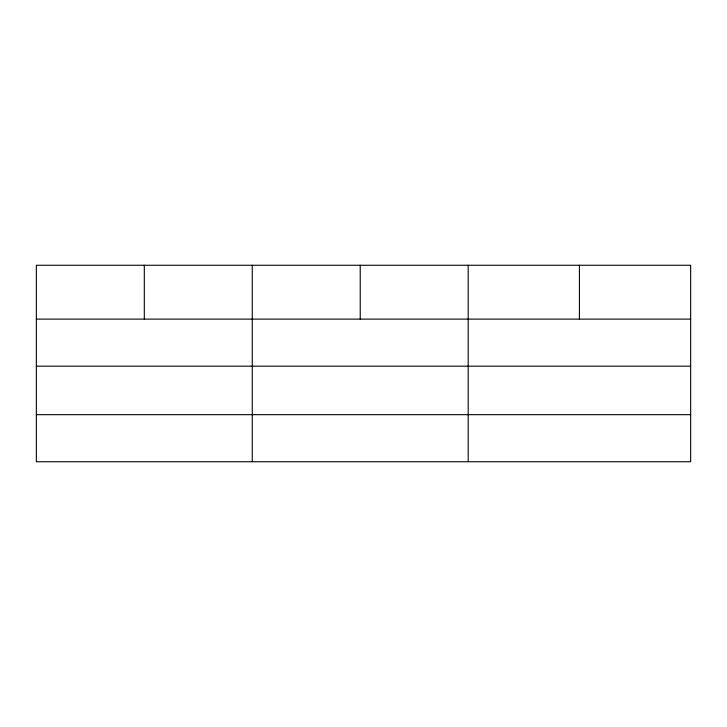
<?xml version="1.0" encoding="UTF-8"?>
<svg xmlns="http://www.w3.org/2000/svg" width="727" height="727" viewBox="0 0 727 727"><rect width="100%" height="100%" fill="white"/><g stroke="black" fill="none" stroke-linecap="round" stroke-linejoin="round"><path stroke-width="1.09" d="M690.65 366.181L690.65 265.264L36.35 265.264L36.35 461.736L690.65 461.736L690.65 366.181L36.35 366.181M36.35 319.117L690.65 319.117M36.35 414.672L690.65 414.672M579.419 265.264L579.419 319.117M468.188 265.264L468.188 461.736M360.228 265.264L360.228 319.117M252.269 265.264L252.269 461.736M144.31 265.264L144.31 319.117"/></g></svg>
